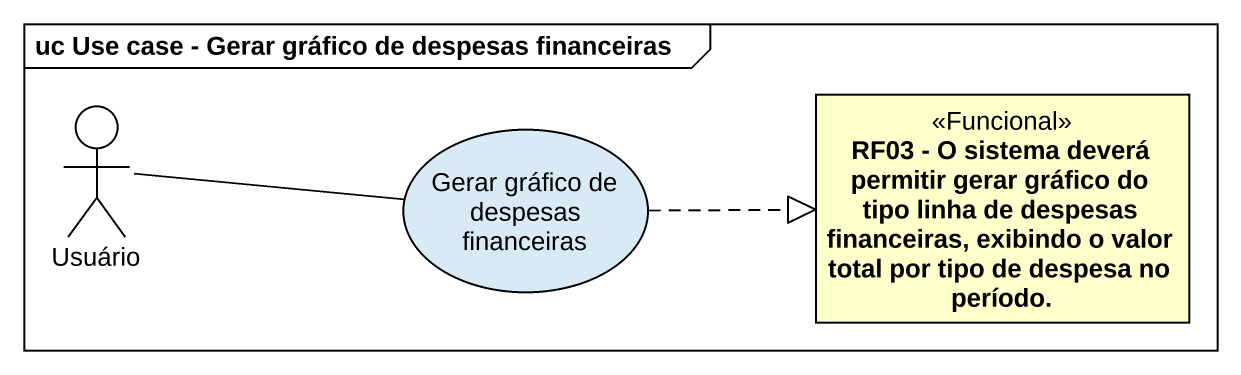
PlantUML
@startuml
mainframe uc Use case - Gerar gráfico de despesas financeiras
allowmixing
hide circle
hide empty members
actor Usuário
usecase "Gerar gráfico de despesas financeiras" as Gerar_gráfico_de_despesas
class "RF03 - O sistema deverá permitir gerar gráfico do tipo linha de despesas financeiras, exibindo o valor total por tipo de despesa no período." as RF03_O_sistema_deverá <<Funcional>>
Usuário -right- Gerar_gráfico_de_despesas
Gerar_gráfico_de_despesas .right.|> RF03_O_sistema_deverá
@enduml
